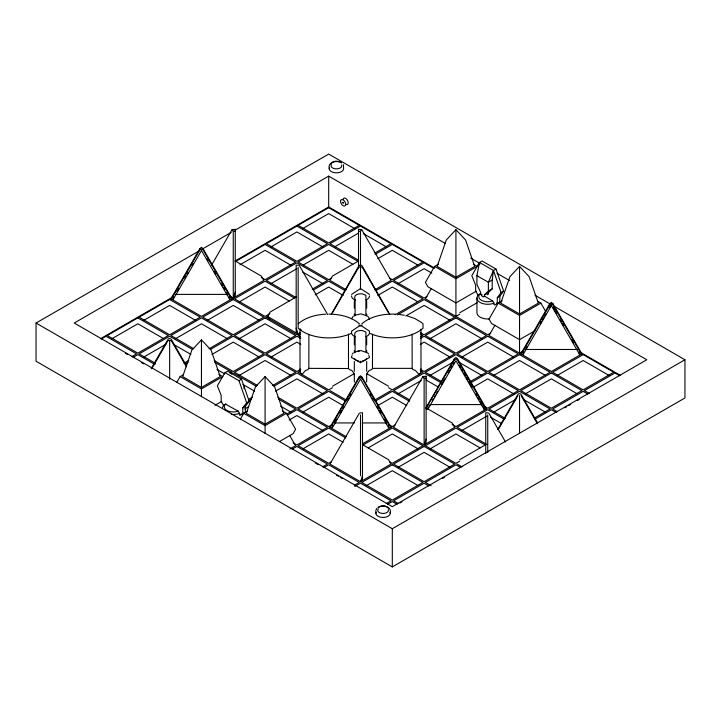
<?xml version="1.0" encoding="UTF-8"?>
<svg xmlns="http://www.w3.org/2000/svg" width="721" height="721" viewBox="0 0 721 721"><rect width="100%" height="100%" fill="white"/><g stroke="black" fill="none" stroke-linecap="round" stroke-linejoin="round"><path stroke-width="1.08" d="M355.111 352.299L355.129 336.752C352.902 331.236 358.346 330.299 362.303 330.569L365.907 332.002L365.907 352.326L361.014 350.568L355.111 351.938M355.111 315.564L355.129 300.017C352.902 294.51 358.346 293.564 362.303 293.844L365.907 295.277L365.907 315.591L361.014 313.842L355.111 315.212M420.983 329.281L420.983 369.026L420.379 373.181L418.73 374.127L415.323 370.351A4.497 2.596 0 0 1 412.142 368.521L412.106 334.211M360.5 265.616L360.5 231.297L361.645 229.512L391.034 280.433L374.812 289.797M496.003 269.041L482.007 260.966L479.465 262.435L476.923 275.656L476.923 284.471L480.736 292.555A2.812 1.622 60 0 0 482.646 296.592A2.812 1.622 60 0 0 484.557 294.754L488.369 292.555L492.191 288.878L492.191 280.063L493.461 270.51L496.003 269.041L503.637 291.086L499.824 296.223L497.274 297.692L497.274 303.568L496.472 303.108M420.83 370.107L420.983 369.026M331.047 164.289C331.858 160.972 336.401 160.792 339.113 161.594M308.894 334.211L308.858 368.521A4.497 2.596 0 0 1 305.677 370.351L302.27 374.127L300.621 373.181L300.017 369.026L300.017 329.281M372.514 334.211L372.478 368.521A4.497 2.596 0 0 1 369.296 370.351L366.971 373.289M230.405 296.403L233.262 298.061L235.253 292.185M362.492 475.833L360.5 481.709L329.966 464.081L359.355 413.16M426.111 376.335L422.975 376.434L393.585 427.346L424.119 444.974L426.111 439.098M478.194 295.493L475.644 291.086L475.644 285.201L471.831 275.656L479.465 262.435L493.461 270.51L488.369 282.262L488.369 291.086L484.557 294.754M351.542 318.736L353.272 316.24M331.236 314.383L358.869 265.941A1.802 1.469 0 0 1 362.131 265.941L389.764 314.383M199.825 248.727L170.922 298.791L201.456 316.429L231.991 298.791L203.088 248.727L201.456 247.222L199.825 248.727L199.825 249.872L173.464 295.538L170.922 298.791L173.464 298.981L201.456 250.502L229.449 298.981L231.991 298.791L229.449 295.538L203.088 249.872L203.088 248.727M177.114 291.509L178.772 288.634M184.855 278.099L185.964 276.179M187.072 274.268L188.181 272.349M192.047 265.643L193.156 263.724M151.194 368.548L168.02 339.402A1.802 1.469 0 0 1 171.274 339.402L186.424 365.628M151.752 368.719L168.02 340.546L171.274 340.546L186.424 366.782M211.604 265.058L232.126 229.512L235.253 229.422M176.879 382.22L180.124 376.596L183.035 374.92M242.004 413.295L242.806 413.755L242.806 407.879L245.356 406.41L249.169 401.273L241.535 379.228L227.539 371.153L224.997 372.622L217.363 385.843L221.176 395.396L221.176 401.273L223.726 405.68M269.654 319.953L267.617 316.429L270.159 312.022L296.169 297.007M240.499 418.955L243.743 413.322L247.618 411.087M332.507 312.752L358.869 267.085L362.131 267.085L388.493 312.752M346.188 436.71L329.966 427.346L332.507 424.092L358.869 378.426L358.869 377.272L360.5 375.776L362.131 377.272L391.034 427.346L362.411 443.875M335.049 421.983L336.707 419.108M340.033 413.358L341.691 410.483M342.799 408.564L343.899 406.653M347.774 399.939L348.883 398.028M349.991 396.108L351.091 394.189M332.507 427.535L360.5 379.048L388.493 427.535L391.034 427.346L388.493 424.092L362.131 378.426L362.131 377.272L358.869 377.272L329.966 427.346L332.507 427.535L332.507 424.092M438.476 264.165L434.601 266.41L425.39 282.353L427.932 286.76L455.924 302.919L476.193 291.221M431.347 288.472L425.39 298.791L455.924 316.429L459.746 314.221M425.895 408.104L454.302 358.914L455.924 357.409L457.556 358.914L486.459 408.987L455.924 426.616L452.112 424.408M426.03 408.167L454.302 360.058L454.302 358.914M432.14 400.741L433.24 398.83M434.348 396.91L435.457 394.991M436.565 393.08L437.665 391.161M441.54 384.455L444.866 378.705M448.183 372.955L449.841 370.08M450.949 368.161L452.058 366.241M453.158 364.33L454.266 362.411M426.237 409.041L427.932 409.168L455.924 360.689L483.917 409.168L486.459 408.987L483.917 405.725L457.556 360.058L457.556 358.914M502.095 300.9L498.211 303.135L489.009 319.088L491.551 323.495L519.544 339.654L534.991 330.732M494.967 325.207L489.009 335.526L519.544 353.155L523.365 350.947M523.365 350.631L549.726 304.965L549.726 303.82L551.349 302.315L552.98 303.82L581.892 353.885L551.349 371.522L520.814 353.885L549.726 303.82L552.98 303.82L552.98 304.965L579.342 350.631L581.892 353.885L579.342 354.074L551.349 305.596L523.365 354.074L520.814 353.885L523.365 350.631L523.365 354.074M525.906 348.522L527.006 346.603M540.29 323.612L541.399 321.692M542.498 319.773L543.607 317.862M544.716 315.942L545.824 314.023M549.69 307.317L550.799 305.398M497.724 429.473L517.912 394.495A1.802 1.469 0 0 1 521.175 394.495L537.442 422.668M498.283 429.644L517.912 395.64M376.84 508.287L375.875 510.36L375.875 513.298M242.806 407.879L246.627 402.742L249.169 401.273M497.274 297.692L501.095 292.555L503.637 291.086M232.126 229.512L233.262 231.297L233.262 298.061L235.253 295.628L235.253 229.188M422.975 376.434L424.119 378.219L424.119 444.974L426.111 442.55L426.111 376.101M201.456 339.861L191.831 350.154L182.674 376.596L201.456 387.438L220.238 376.596L211.082 350.154L201.456 339.861L201.456 387.438M265.076 376.596L255.45 386.88L246.285 413.322L265.076 424.173L283.858 413.322L274.692 386.88L265.076 376.596L265.076 424.173M455.924 229.675L446.308 239.958L437.142 266.41L455.924 277.252L474.715 266.41L465.55 239.958L455.924 229.675L455.924 277.252M519.544 266.41L509.918 276.693L500.762 303.135L519.544 313.977L538.326 303.135L529.169 276.693L519.544 266.41L519.544 313.977M352.127 354.146L353.281 352.966M298.215 323.774C305.776 317.213 315.996 314.726 325.775 314.149M361.834 323.774C371.027 315.942 383.707 313.734 395.459 314.149M238.173 411.087L225.484 404.184A8.985 5.182 0 0 0 226.917 410.447A8.985 5.182 0 0 0 237.759 411.267L238.173 411.087L239.462 413.295L239.462 414.764L240.264 415.224L245.356 412.286L245.356 406.41M482.178 294.853L479.961 293.997A8.985 5.182 0 0 0 481.385 300.26A8.985 5.182 0 0 0 492.227 301.081L492.65 300.891L493.93 303.108L493.93 304.577L494.732 305.037L499.824 302.099L499.824 296.223M378.417 507.341C381.139 505.142 386.114 505.097 388.277 508.089M351.605 294.402L360.527 288.517L369.449 294.411M362.275 324.946L360.5 325.973L358.707 324.937M352.127 355.615A8.994 5.191 0 0 0 351.551 356.931L351.56 357.535L360.509 362.699L369.404 357.544L369.386 356.814A8.994 5.191 0 0 0 368.755 355.516M36.05 323.035L328.695 154.078L684.95 359.761L684.95 397.965L392.305 566.922L36.05 361.239L36.05 323.035L392.305 528.718L684.95 359.761M199.014 250.98L74.218 323.035L392.305 506.683L646.782 359.761L554.368 306.416M201.943 249.295L231.189 232.405M235.091 230.161L328.695 176.122L445.425 243.509M100.543 338.69L172.698 297.034M235.091 261.011L328.695 206.972L434.718 268.185M101.255 339.014L106.032 336.256L136.566 353.885L131.799 356.643M235.488 261.516L265.076 244.437L295.61 262.065L265.076 279.694L261.254 277.495M111.773 338.816L137.837 323.774L162.937 338.257M143.587 320.448L169.651 305.407L195.706 320.448M239.976 264.805L265.076 250.313L291.131 265.355M270.817 246.997L296.881 231.946L322.945 246.997M302.631 228.629L328.695 213.587L354.75 228.629M233.262 298.061L263.805 280.433L261.254 276.026L235.253 261.011M133.07 357.382L137.837 354.624L155.015 364.538M143.587 357.183L165.785 344.368M175.392 338.816L201.456 323.774L227.521 338.816M207.206 320.448L233.262 305.407L259.326 320.448M239.011 302.09L265.076 287.039L289.202 300.972M270.817 283.723L296.881 268.681M303.595 264.805L328.695 250.313L352.821 264.246M334.436 246.997L358.571 233.063M358.508 261.011L332.507 276.026L329.966 280.433L346.188 289.797M183.963 363.258L188.731 360.5M209.09 348.748L231.991 335.526L201.456 317.898L170.922 335.526L193.823 348.748M269.843 313.671L265.076 316.429L234.541 298.791L265.076 281.163L294.655 298.242M312.148 289.247L327.415 280.433L296.881 262.805L266.346 280.433L295.925 297.512M331.552 278.045L328.695 279.694L298.152 262.065L328.695 244.437L358.274 261.516M374.812 253.071L391.034 243.698L360.5 226.07L329.966 243.698L358.589 260.227M185.234 363.988L188.1 362.339M210.361 349.478L233.262 336.256L263.805 353.885L233.262 371.522L214.182 360.5M268.257 316.059L266.346 317.159L296.881 334.787L300.702 332.588M313.419 289.977L328.695 281.163L344.917 290.527M375.136 254.351L392.305 244.437L422.848 262.065L392.305 279.694L389.448 278.045M212.028 354.399L233.262 342.133L259.326 357.183M239.011 338.816L265.076 323.774L291.131 338.816M315.176 294.844L328.695 287.039L343.169 295.403M377.831 258.668L392.305 250.313L417.405 264.805M180.124 376.596L201.456 388.907L222.789 376.596L218.905 374.352M230.08 373.352L231.991 372.252L214.813 362.339M231.36 374.091L233.262 372.991L256.171 386.213M300.062 334.427L298.152 335.526L300.062 336.626M376.083 290.527L392.305 281.163L422.848 298.791L395.171 314.771M239.011 375.551L265.076 360.5L291.131 375.551M270.817 357.183L296.881 342.133L300.747 344.368M377.831 295.403L392.305 287.039L417.405 301.531M398.055 283.723L424.119 268.681L431.843 273.133M224.997 372.622L238.993 380.697L241.535 379.228M214.966 405.31L221.726 401.408M434.601 266.41L455.924 278.721L477.257 266.41L473.382 264.165M248.529 399.434L252.35 397.226M272.709 385.474L295.61 372.252L265.076 354.624L234.541 372.252L257.442 385.474M300.702 369.314L296.881 371.522L266.346 353.885L296.881 336.256L300.702 338.464M426.976 296.403L424.119 298.061L393.585 280.433L424.119 262.805L433.663 268.311M248.853 400.723L251.71 399.064M273.98 386.213L296.881 372.991L327.415 390.62L296.881 408.248L277.801 397.226M299.747 371.333L298.152 372.252L328.695 389.881L332.462 387.709M397.397 314.96L424.119 299.53L454.654 317.159L424.119 334.787L420.298 332.588M244.807 408.933L248.664 406.707M275.647 391.124L296.881 378.867L322.945 393.909M405.779 315.996L424.119 305.407L450.183 320.448M492.191 280.063L488.369 282.262L476.923 275.656M488.369 291.086L492.191 288.878M332.507 386.213L354.218 373.676A6.3 3.632 0 0 0 354.426 374.659M459.746 312.752L477.122 302.721M243.743 413.322L265.076 425.642L286.399 413.322L295.61 429.274L293.068 433.681L279.55 441.477M287.021 413.944L295.61 408.987L278.432 399.064M420.938 336.626L422.848 335.526L420.938 334.427M287.337 415.224L296.881 409.717L327.415 427.346L296.881 444.974L293.068 442.775M420.298 338.464L424.119 336.256L454.654 353.885L424.119 371.522L420.298 369.314M289.157 420.055L296.881 415.593L322.945 430.644M302.631 412.277L328.695 397.226L343.169 405.59M420.253 344.368L424.119 342.133L450.183 357.183M429.869 338.816L455.924 323.774L481.988 338.816M498.211 303.135L519.544 315.456L540.876 303.135L545.752 311.58M289.887 449.021L295.61 445.713L289.653 435.394M331.552 424.957L328.695 426.616L298.152 408.987L328.695 391.35L345.864 401.273M374.614 400.101L391.034 390.62M490.595 333.138L487.738 334.787L457.195 317.159M292.113 449.201L296.881 446.443L327.415 464.081L322.647 466.829M375.136 401.273L392.305 391.35L409.483 401.273M302.631 449.003L328.695 433.961L343.169 442.315M377.831 405.59L392.305 397.226L406.788 405.59M398.055 393.909L421.226 380.535M429.869 375.551L452.067 362.726M461.674 357.183L487.738 342.133L513.794 357.183M331.552 461.692L328.695 463.342L298.152 445.713L328.695 428.085L345.864 437.998M395.171 424.957L392.305 426.616L389.448 424.957M470.236 381.616L486.459 372.252L455.924 354.624L425.39 372.252L441.613 381.616M323.918 467.568L328.695 464.811L359.229 482.439L354.453 485.197M362.726 445.163L392.305 428.085L422.848 445.713L392.305 463.342L389.448 461.692M470.561 382.905L487.738 372.991L518.273 390.62L487.738 408.248L484.873 406.599M368.179 447.894L392.305 433.961L418.369 449.003M473.255 387.222L487.738 378.867L513.794 393.909M493.479 375.551L519.544 360.5L545.608 375.551M424.119 444.974L454.654 427.346L452.112 422.939L426.111 407.924M354.777 486.486L360.5 483.178L391.034 500.807L386.267 503.564M366.25 485.738L392.305 470.687L418.369 485.738M398.055 467.37L424.119 452.319L450.183 467.37M429.869 449.003L455.924 433.961L480.06 447.894M461.674 430.644L486.774 416.152M493.479 412.277L515.686 399.461M525.294 393.909L551.349 378.867L577.413 393.909M557.099 375.551L583.163 360.5L609.227 375.551M459.746 459.674L485.747 444.659M459.746 461.143L455.924 463.342L425.39 445.713L455.924 428.085L485.512 445.163M534.811 417.801L550.078 408.987L519.544 391.35L489.009 408.987L505.232 418.351M387.538 504.294L392.305 501.537L397.082 504.294M535.126 419.081L551.349 409.717L556.125 412.475M399.984 502.988L401.921 501.87M442.415 478.492L444.343 477.374M564.822 407.816L566.751 406.707M568.68 405.59L570.617 404.472M577.368 400.57L579.296 399.461M225.808 403.94L223.916 405.13A10.797 6.237 0 0 0 222.465 408.248M480.276 293.753L478.383 294.943A10.797 6.237 0 0 0 480.105 302.469A10.797 6.237 0 0 0 493.137 303.46L493.93 303.108M239.462 413.295L238.66 413.647A10.797 6.237 0 0 1 231.387 414.386M239.462 414.764L240.895 414.124M377.984 507.422C382.509 504.718 392.044 506.313 390.268 513.298M357.697 351.19L359.202 350.947M358.508 229.422L361.645 229.512M233.262 231.297L235.253 231.297M358.508 231.297L360.5 231.297M298.467 265.184L296.169 265.184L296.169 331.624L298.152 334.057L267.617 316.429M175.455 294.384L227.457 294.384L227.457 295.538M577.359 349.478L525.348 349.478L525.348 350.631M308.894 368.368L348.522 368.521A4.497 2.596 0 0 0 351.704 370.351L354.029 373.289M372.514 368.368L412.106 368.368M424.119 378.219L426.111 378.219M360.194 412.836L362.492 412.836L362.492 479.276L360.5 481.709L391.034 464.081L388.493 459.674L362.492 444.659M488.045 412.836L485.747 412.836L485.747 453.689M354.417 422.939L334.499 422.939L334.499 424.092M362.158 422.939L386.501 422.939L386.501 424.092M328.812 314.077C339.582 314.203 351.028 316.573 359.4 323.774M398.47 314.365L404.337 315.239M407.158 315.879L414.926 318.592L421.28 322.332L423.011 323.774L423.011 328.181A36.257 20.936 0 0 1 369.927 333.354M341.511 162.82C336.986 160.107 327.451 161.711 329.227 168.696M355.111 300.008L355.129 300.017A8.994 5.191 0 0 1 351.623 296.601L351.605 295.871M355.111 336.734L355.129 336.752A8.994 5.191 0 0 1 351.623 333.327L351.605 331.128L360.527 325.243L369.449 331.137L369.458 331.741M470.714 258.118L479.465 263.165M496.976 273.277L509.621 280.577M534.91 295.177L550.474 304.163M537.965 301.459L540.876 303.135M484.088 295.952L492.65 300.891M579.657 351.866L620.52 375.452M619.745 375.74L614.968 372.991L584.434 390.62L589.201 393.369M363.393 233.622L386.564 246.997M587.93 394.108L583.163 391.35L552.628 408.987L557.396 411.736M302.676 272.024L322.945 283.723M458.826 362.176L481.988 375.551M523.401 399.461L545.608 412.277M421.253 371.333L422.848 372.252L392.305 389.881L388.538 387.709M441.297 382.905L424.119 372.991L393.585 390.62L409.807 399.984M503.961 419.081L487.738 409.717L457.195 427.346L486.783 444.424M426.048 379.976L438.593 387.222M490.631 417.27L501.248 423.398M388.493 386.213L366.8 373.685A6.3 3.632 0 0 1 366.592 374.659M329.966 390.62L346.359 400.083M457.195 464.081L461.972 466.829M460.701 467.568L455.924 464.811L425.39 482.439L431.113 485.747M192.552 349.478L169.651 336.256L139.108 353.885L155.33 363.258M428.887 485.927L424.119 483.178L393.585 500.807L398.353 503.564M173.509 344.368L190.885 354.399M216.904 369.413L224.619 373.875M242.914 384.437L254.504 391.124M280.514 406.148L291.131 412.277M282.524 411.087L286.399 413.322M125.337 353.281L127.266 354.399M141.704 362.726L143.632 363.844M315.221 462.909L318.114 464.585M336.41 475.148L338.347 476.257M340.276 477.374L342.205 478.492M340.231 162.09L341.087 162.73M367.548 316.149L368.746 317.312L369.395 319.349M367.557 352.875L368.755 354.047M553.016 307.317L556.333 313.067M560.208 319.773L561.308 321.692M562.416 323.612L563.525 325.522M571.825 339.897L573.483 342.772M521.175 395.64L537.442 423.813M488.874 413.16L505.511 441.982M459.25 365.286L460.349 367.205M461.458 369.116L462.567 371.036M463.675 372.955L465.333 375.83M466.442 377.741L467.541 379.661M468.65 381.58L471.967 387.33M475.842 394.036L476.951 395.955M478.059 397.866L479.159 399.785M480.267 401.696L481.376 403.616M299.296 265.508L327.586 314.5M369.909 394.189L371.009 396.108M372.117 398.028L373.226 399.939M377.101 406.653L378.201 408.564M379.309 410.483L380.967 413.358M384.293 419.108L385.951 421.983M206.99 258.929L208.099 260.849M214.182 271.393L215.84 274.268M221.374 283.849L222.483 285.759M223.582 287.679L224.691 289.599M226.349 292.474L227.457 294.384M493.461 270.51L501.095 292.555M238.993 380.697L246.627 402.742M296.169 328.181L298.152 334.057M343.376 164.685L343.62 168.696A7.201 4.155 0 0 1 335.49 172.815A7.201 4.155 0 0 1 329.47 167.623M300.017 369.026L300.17 370.107M479.465 262.435L479.717 264.634M369.449 295.88L369.458 296.484A8.994 5.191 0 0 1 366.079 299.945M369.449 332.606L369.458 333.21A8.994 5.191 0 0 1 366.079 336.68M579.342 350.631L579.342 354.074M519.544 315.456L519.544 353.155M519.544 395.459L519.544 433.294M487.738 414.945L487.738 452.581M483.917 405.725L483.917 409.168M481.925 405.725L481.925 404.571L429.923 404.571L429.923 405.725M476.942 298.061L476.942 312.752A10.797 6.237 0 0 0 489.613 318.889M455.924 278.721L455.924 316.429M427.932 405.725L427.932 409.168M392.305 528.718L392.305 566.922M388.493 424.092L388.493 427.535M366.683 300.783L366.683 308.128M366.683 314.005L366.683 316.104M366.683 337.509L366.683 344.854M366.683 350.73L366.683 352.83M366.674 361.455L366.683 371.297M366.674 374.677L366.674 382.022M360.5 266.905L360.5 289.157M360.509 361.23L360.509 362.699M360.5 414.945L360.5 475.833M358.508 229.188L358.508 267.833M354.326 300.783L354.326 308.128M354.326 314.005L354.326 316.104M354.326 337.509L354.326 344.854M354.326 350.73L354.326 352.83M354.317 361.455L354.326 371.297M354.317 374.677L354.317 382.022M348.486 334.211L348.486 368.368M328.695 176.122L328.695 206.972M298.152 267.293L298.152 328.181A36.257 20.936 0 0 0 351.307 333.354M265.076 425.642L265.076 433.474M244.077 386.573L244.077 388.781M229.449 295.538L229.449 298.981M201.456 388.907L201.456 396.739M173.464 295.538L173.464 298.981M169.651 340.366L169.651 379.309M343.187 199.149A3.596 2.082 60 0 1 346.089 198.69A3.596 2.082 60 0 1 348.18 203.052A3.596 2.082 60 0 1 345.647 204.268M341.628 164.956A5.38 3.109 0 0 1 336.428 168.867A5.38 3.109 0 0 1 331.227 164.956M390.025 512.225A7.201 4.155 0 0 1 383.076 517.462A7.201 4.155 0 0 1 376.119 512.225M388.277 509.558A5.38 3.109 0 0 1 382.373 513.442A5.38 3.109 0 0 1 378.417 508.81M358.869 378.426A1.802 1.469 0 0 1 362.131 378.426M454.302 360.058A1.802 1.469 0 0 1 457.556 360.058M549.726 304.965A1.802 1.469 0 0 1 552.98 304.965M366.574 358.508A6.3 3.632 0 0 1 362.122 361.077M358.86 361.077A6.3 3.632 0 0 1 354.408 358.508M488.369 292.555A2.812 1.622 60 0 1 487.072 294.628M199.825 249.872A1.802 1.469 0 0 1 203.088 249.872M301.333 330.011A4.497 2.596 0 0 1 300.17 328.848M342.61 202.367C342.98 204.854 344.368 201.835 342.61 202.367M137.837 317.898L107.303 335.526L137.837 353.155L168.372 335.526L137.837 317.898M169.651 299.53L139.108 317.159L169.651 334.787L200.186 317.159L169.651 299.53M296.881 226.07L266.346 243.698L296.881 261.335L327.415 243.698L296.881 226.07M328.695 207.702L298.152 225.34L328.695 242.968L359.229 225.34L328.695 207.702M233.262 299.53L202.727 317.159L233.262 334.787L263.805 317.159L233.262 299.53M265.076 317.898L234.541 335.526L265.076 353.155L295.61 335.526L265.076 317.898M455.924 317.898L425.39 335.526L455.924 353.155L486.459 335.526L455.924 317.898M487.738 336.256L457.195 353.885L487.738 371.522L518.273 353.885L487.738 336.256M519.544 354.624L489.009 372.252L519.544 389.881L550.078 372.252L519.544 354.624M392.305 464.811L361.771 482.439L392.305 500.068L422.848 482.439L392.305 464.811M424.119 446.443L393.585 464.081L424.119 481.709L454.654 464.081L424.119 446.443M551.349 372.991L520.814 390.62L551.349 408.248L581.892 390.62L551.349 372.991M583.163 354.624L552.628 372.252L583.163 389.881L613.697 372.252L583.163 354.624M340.555 201.33A3.596 2.082 60 0 0 344.368 206.08A3.596 2.082 60 0 0 344.368 200.988A3.596 2.082 60 0 0 340.555 201.33"/></g></svg>
